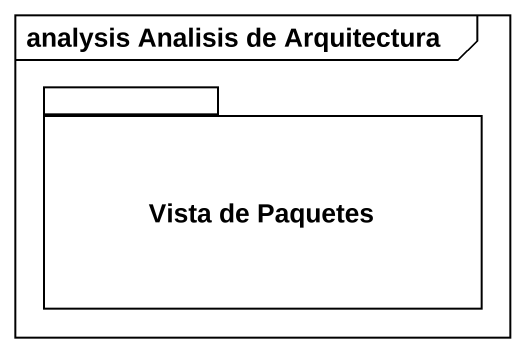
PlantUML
@startuml
mainframe analysis Analisis de Arquitectura
package "Vista de Paquetes" as Vista_de_Paquetes {
}
@enduml
